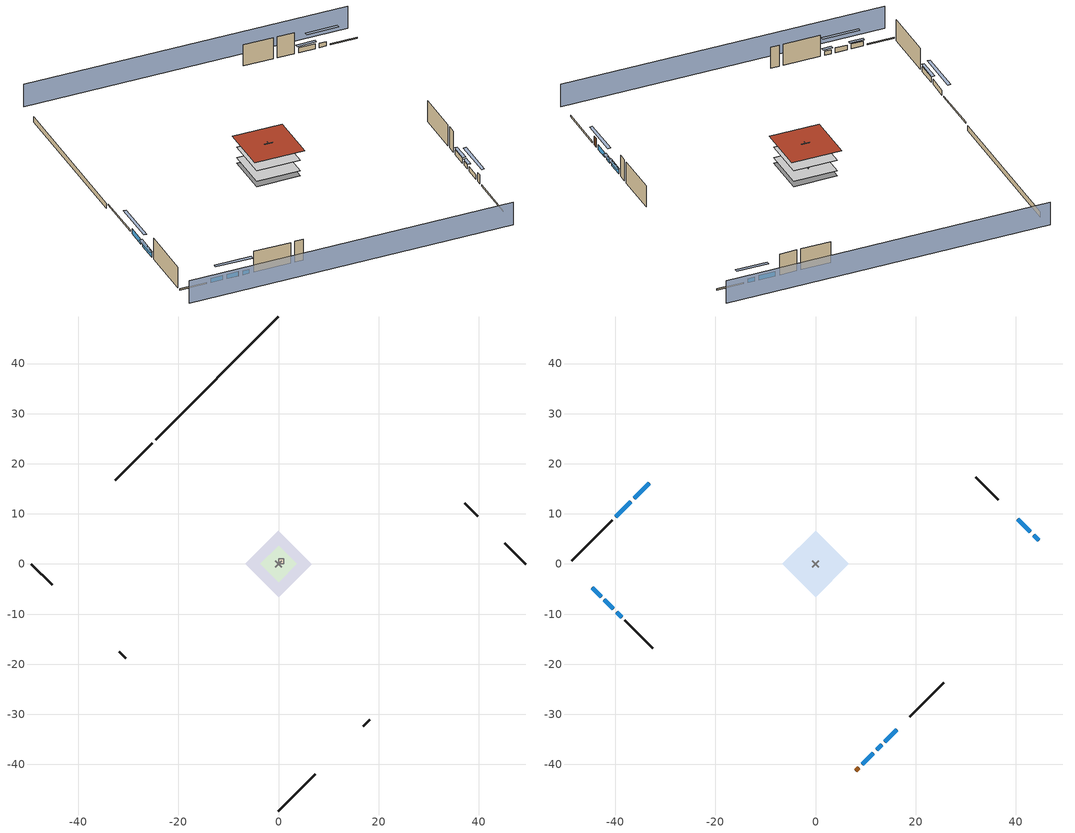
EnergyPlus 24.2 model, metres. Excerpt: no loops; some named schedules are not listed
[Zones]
crawlspace - vented
 floor foundation (Slab2 construction): -6.63,0 0,6.63 6.63,0 0,-6.63 z-0.91
 wall outside (RimJoist1 construction): -25.18,24.11 -32.53,16.76 z0.3:0.61
 wall outside (RimJoist2 construction): 49.3,0 45.2,4.09 z0.3:0.61
 wall outside (RimJoist3 construction): 0,-49.3 7.35,-41.95 z0.3:0.61
 wall outside (RimJoist4 construction): -49.3,0 -45.2,-4.09 z0.3:0.61
 wall foundation (FoundationWall1 construction): 0,49.3 -24.53,24.77 z-0.91:0.3
furnace airloop ret air zone
 floor adiabatic (AdiabaticConst): 0,0 0,1 1,1 1,0 z0
 wall adiabatic (AdiabaticConst): 0,1 0,0 1,0 1,1 0,1 z0:1
 ceiling adiabatic (AdiabaticConst): 1,0 1,1 0,1 0,0 z1
garage
 floor foundation (Slab1 construction): -3.66,0 0,3.66 3.66,0 0,-3.66 z0
 wall outside (Wall1 construction): 39.72,9.57 37.14,12.16 z0.3:5.18
 wall outside (Wall2 construction): 16.89,-32.41 18.18,-31.11 z0.3:5.18
 wall outside (Wall9 construction): -31.78,-17.52 -30.49,-18.81 z0.3:5.18
 wall to conditioned space (Wall5 construction Reversed): 0.65,0.65 -0.65,-0.65 z0.3:5.18
 wall to conditioned space (Wall6 construction Reversed): -0.65,0.65 0.65,-0.65 z0.3:5.18
conditioned space
 floor to crawlspace - vented (Floor1 construction): -6.63,0 0,6.63 6.63,0 0,-6.63 z0.3
 floor to garage (Floor2 construction): -3.66,0 0,3.66 3.66,0 0,-3.66 z0.3
 floor adiabatic (AdiabaticFloorConstruction): -6.63,0 0,6.63 6.63,0 0,-6.63 z2.74
 wall outside (AdiabaticWallConstruction 1): 8.01,-41.29 8.65,-40.64 z0.3:2.34
 wall outside (AdiabaticWallConstruction): -33.19,16.11 -36.2,13.1 / -36.86,12.44 -39.87,9.43 / 42.87,6.43 40.38,8.92 z0.3:1.46; -44.55,-4.75 -42.78,-6.52 / -42.12,-7.17 -40.36,-8.94 z0.3:1.4; 44.55,4.75 43.53,5.77 / 12.19,-37.1 13.21,-36.08 z0.3:1.28; 9.31,-39.99 11.54,-37.76 z0.3:1.37; 13.87,-35.43 16.23,-33.06 z0.3:1.43; -39.7,-9.6 -38.7,-10.6 z0.3:1.25
 wall outside (Wall3 construction): -40.53,8.77 -48.64,0.66 z0.3:5.18
 wall outside (Wall4 construction): 36.48,12.82 31.97,17.32 z0.3:5.18
 wall outside (Wall7 construction): 18.84,-30.46 25.58,-23.71 z0.3:5.18
 wall outside (Wall8 construction): -38.04,-11.26 -32.44,-16.86 z0.3:5.18
 window (WindowConstruction): -33.19,16.11 -36.2,13.1 z0.3:1.46
 window (WindowConstruction 9): -44.55,-4.75 -42.78,-6.52 z0.3:1.4
 window (WindowConstruction 1): -36.86,12.44 -39.87,9.43 z0.3:1.46
 window (WindowConstruction 2): 44.55,4.75 43.53,5.77 z0.3:1.28
 window (WindowConstruction 3): 42.87,6.43 40.38,8.92 z0.3:1.46
 window (WindowConstruction 4): 9.31,-39.99 11.54,-37.76 z0.3:1.37
 window (WindowConstruction 5): 12.2,-37.1 13.21,-36.08 z0.3:1.28
 window (WindowConstruction 6): 13.87,-35.43 16.23,-33.06 z0.3:1.43
 window (WindowConstruction 7): -42.12,-7.17 -40.36,-8.94 z0.3:1.4
 window (WindowConstruction 8): -39.7,-9.6 -38.7,-10.6 z0.3:1.25
 door (Door): 8.01,-41.29 8.65,-40.64 z0.3:2.34
 ceiling adiabatic (AdiabaticFloorConstruction): 0,-6.63 6.63,0 0,6.63 -6.63,0 z2.74
 roof outside (Roof1 construction): 0,7.57 -7.57,0 0,-7.57 7.57,0 z5.18
shading: -52.53,-3.23 -3.23,-52.53 / 52.53,3.23 3.23,52.53 z0:5.18; -38.14,11.16 -31.25,18.05 -31.68,18.48 -38.57,11.59 z4.21; -42.56,-6.73 -44.76,-4.54 -45.19,-4.97 -43,-7.16 z1.71; -40.09,9.21 -36.64,12.65 -37.07,13.09 -40.52,9.64 z1.77; 41.59,7.71 46.49,2.81 46.92,3.24 42.02,8.14 z4.02; 40.17,9.13 43.09,6.21 43.52,6.64 40.6,9.56 z1.77; 13.48,-35.82 7.37,-41.93 7.8,-42.36 13.91,-36.25 z4.11; 13.43,-35.87 11.98,-37.32 12.41,-37.75 13.86,-36.3 z1.58; 16.45,-32.85 13.65,-35.64 14.09,-36.07 16.88,-33.28 z1.74; -38.42,-10.88 -44.06,-5.24 -44.49,-5.67 -38.85,-11.31 z4.15; -38.48,-10.81 -39.92,-9.38 -40.35,-9.81 -38.91,-11.25 z1.55
[Building]
Building 1: Terrain=Suburbs
[Site:Location]
Portland Intl Arpt_OR: Latitude {deg}=45.59; Longitude {deg}=-122.6; Time Zone {hr}=-8; Elevation {m}=33; Keep Site Location Information=Yes
[Site:GroundTemperature:Shallow]
10.2558, 8.96328, 8.85977, 9.47314, 11.9355, 14.3863, 16.5111, 17.8571, 17.9714, 16.8767, 14.8061, 12.4304
[Site:WaterMainsTemperature]
Calculation Method=Schedule; Temperature Schedule=mains temperature schedule
[Material] Roughness=Rough; Thermal Absorptance=0.9
Name | Thickness {m} | Conductivity {W/m-K} | Density {kg/m3} | Specific Heat {J/kg-K} | Solar Absorptance | Visible Absorptance
asphalt or fiberglass shingles | 0.00635 | 0.162714 | 1121.4 | 1465.45 | 0.85 | 0.85
concrete 4.0 in. | 0.1016 | 1.803125 | 2242.8 | 837.4 | 0.7 | 0.7
concrete 8.0 in. | 0.2032 | 1.803125 | 2242.8 | 837.4 | 0.7 | 0.7
door material | 0.04445 | 0.0612267 | 512.64 | 1214.23 | 0.7 | 0.7
floor covering | 0.0127 | 0.0433444 | 54.468 | 1339.84 | 0.6 | 0.6
floor rigid ins; wall rigid ins | 0.512978 | 0.029427 | 32.04 | 1214.23 | 0.7 | 0.7
floor stud and cavity | 0.1397 | 0.923637 | 92.3553 | 1139.71 | 0.7 | 0.7
floor stud and cavity 1 | 0.1397 | 1.75129 | 37.0049 | 1207.88 | 0.7 | 0.7
furniture material conditioned space 1; furniture material garage 1 | 0.1524 | 0.115458 | 640.8 | 1214.23 | 0.6 | 0.6
gypsum board | 0.0127 | 0.160291 | 801 | 837.4 | 0.6 | 0.6
osb sheathing 0.5 in.; osb sheathing 0.5 in. 1; osb sheathing 0.5 in. 2 | 0.0127 | 0.115458 | 512.64 | 1214.23 | 0.7 | 0.7
osb sheathing 0.75 in. | 0.01905 | 0.115458 | 512.64 | 1214.23 | 0.7 | 0.7
rim joist stud and cavity | 0.0508 | 0.178688 | 50.32683 | 1063.81 | 0.6 | 0.6
roof stud and cavity | 0.2032 | 0.151258 | 78.34581 | 1123.46 | 0.7 | 0.7
soil 0.5 in. | 0.0127 | 1.3848 | 1842.3 | 418.7 | 0.7 | 0.7
wall stud and cavity | 0.1397 | 0.727959 | 139.0536 | 1170.24 | 0.6 | 0.6
wall stud and cavity 1 | 0.1397 | 0.550994 | 139.0536 | 1170.24 | 0.7 | 0.7
wall stud and cavity 2 | 0.1397 | 0.335416 | 139.0536 | 1170.24 | 0.7 | 0.7
wall stud and cavity 3 | 0.0889 | 0.380278 | 52.3479 | 1209.89 | 0.7 | 0.7
wall stud and cavity 4 | 0.0889 | 0.391764 | 83.0341 | 1211.67 | 0.7 | 0.7
wood siding | 0.0254 | 0.102417 | 544.68 | 1172.36 | 0.85 | 0.85
wood siding 1; wood siding 2 | 0.0254 | 0.102417 | 544.68 | 1172.36 | 0.7 | 0.7
[Material:NoMass]
Adiabatic: Roughness=Rough; Thermal Resistance {m2-K/W}=176.1; Thermal Absorptance=0.9; Solar Absorptance=0.7; Visible Absorptance=0.7
[WindowMaterial:SimpleGlazingSystem]
WindowMaterial: U-Factor {W/m2-K}=6.58648; Solar Heat Gain Coefficient=0.76
[Construction]
AdiabaticConst: Adiabatic
AdiabaticFloorConstruction: floor stud and cavity 1, floor rigid ins, osb sheathing 0.75 in., floor covering
AdiabaticWallConstruction: wood siding 1, wall rigid ins, wall stud and cavity 3, gypsum board
AdiabaticWallConstruction 1: wood siding 2, wall rigid ins, wall stud and cavity 3, gypsum board
Door: door material
Floor1 construction; Floor2 construction: floor stud and cavity, osb sheathing 0.75 in., floor covering
FoundationWall1 construction: concrete 8.0 in.
furniture construction conditioned space 1: furniture material conditioned space 1
furniture construction garage 1: furniture material garage 1
PartitionWallConstruction: gypsum board, wall stud and cavity 4, gypsum board
RimJoist1 construction; RimJoist2 construction; RimJoist3 construction; RimJoist4 construction: wood siding, rim joist stud and cavity
Roof1 construction: asphalt or fiberglass shingles, osb sheathing 0.75 in., roof stud and cavity, gypsum board
Slab1 construction: concrete 4.0 in.
Slab2 construction: soil 0.5 in.
Wall1 construction; Wall2 construction: wood siding, osb sheathing 0.5 in., wall stud and cavity
Wall3 construction; Wall4 construction: wood siding, osb sheathing 0.5 in., wall stud and cavity 1, gypsum board
Wall5 construction Reversed: gypsum board, wall stud and cavity 2, osb sheathing 0.5 in. 1
Wall6 construction Reversed: gypsum board, wall stud and cavity 2, osb sheathing 0.5 in. 2
Wall7 construction; Wall8 construction: wood siding, osb sheathing 0.5 in. 2, wall stud and cavity 1, gypsum board
Wall9 construction: wood siding, osb sheathing 0.5 in. 2, wall stud and cavity
WindowConstruction; WindowConstruction 1; WindowConstruction 2; WindowConstruction 3; WindowConstruction 4; WindowConstruction 5; WindowConstruction 6; WindowConstruction 7; WindowConstruction 8; WindowConstruction 9: WindowMaterial
[Zone] Multiplier=1
Name | Volume {m3} | Part of Total Floor Area
conditioned space | 493.619 | Yes
crawlspace - vented | 107.094 | Yes
furnace airloop ret air zone | 1 | No
garage | 65.242 | Yes
[Space]
Name | Zone | Volume {m3} | Space Type
conditioned space 1 | conditioned space | 493.619
crawlspace - vented 1 | crawlspace - vented | 107.094
furnace airloop ret air space | furnace airloop ret air zone |  | Plenum Space Type
garage 1 | garage | 65.242
[SurfaceProperty:IncidentSolarMultiplier] Incident Solar Multiplier=1; Incident Solar Multiplier Schedule=trans schedule winter=0.85 summer=0.7
Window1; Window10; Window2; Window3; Window4; Window5; Window6; Window7; Window8; Window9
[InternalMass]
Name | Construction | Zone or ZoneList | Space or SpaceList | Surface Area {m2}
furniture mass conditioned space 1 | furniture construction conditioned space 1 | conditioned space | conditioned space 1 | 80.97429
partition wall mass | PartitionWallConstruction | conditioned space | conditioned space 1 | 202.436
furniture mass garage 1 | furniture construction garage 1 | garage | garage 1 | 2.67561
[Lights] Design Level Calculation Method=LightingLevel; Return Air Fraction=0; Fraction Radiant=0.6; Fraction Visible=0.2; Fraction Replaceable=1
Name | Zone or ZoneList or Space or SpaceList | Schedule | Lighting Level {W}
interior lighting | conditioned space 1 | lighting_interior | 348.441
garage lighting | garage 1 | lighting_garage | 10.0772
[People]
occupants: Zone or ZoneList or Space or SpaceList=conditioned space 1; Number of People Schedule=occupants; Number of People Calculation Method=People; Number of People=2; Fraction Radiant=0.314171; Sensible Heat Fraction=0.56303; Activity Level Schedule=occupants activity schedule; Carbon Dioxide Generation Rate {m3/s-W}=0; Enable ASHRAE 55 Comfort Warnings=No; Mean Radiant Temperature Calculation Type=EnclosureAveraged
[ElectricEquipment] Design Level Calculation Method=EquipmentLevel
Name | Zone or ZoneList or Space or SpaceList | Schedule | Design Level {W} | Fraction Latent | Fraction Radiant | Fraction Lost
ceiling fan | conditioned space 1 | ceiling_fan | 17.5959 | 0 | 0.558 | 0
clothes dryer | conditioned space 1 | clothes_dryer | 573.634 | 0.015 | 0.081 | 0.85
clothes washer | conditioned space 1 | clothes_washer | 311.601 | 0.03 | 0.162 | 0.7
cooking range | conditioned space 1 | cooking_range | 96.1924 | 0.16 | 0.384 | 0.2
fridge | conditioned space 1 | fridge schedule | 130.023 | 0 | 0.6 | 0
mech vent bath fan 0 | conditioned space 1 | mech vent bath fan 0 schedule | 30 | 0 | 0 | 1
mech vent house fan | conditioned space 1 | mech vent house fan schedule | 0 | 0 | 0 | 1
mech vent house fan cfis | conditioned space 1 | mech vent house fan cfis schedule | 0 | 0 | 0 | 0
mech vent range fan 0 | conditioned space 1 | mech vent range fan 0 schedule | 30 | 0 | 0 | 1
misc plug loads | conditioned space 1 | plug_loads_other | 355.037 | 0.021 | 0.558 | 0.049
misc tv | conditioned space 1 | plug_loads_tv | 570.494 | 0 | 0.6 | 0
whole house fan | conditioned space 1 | Always On Discrete | 0 | 0 | 0 | 1
freezer | garage 1 | freezer schedule | 194.914 | 0 | 0.6 | 0
fridge 1 | garage 1 | fridge schedule 1 | 80.4475 | 0 | 0.6 | 0
[OtherEquipment] Design Level Calculation Method=EquipmentLevel
Name | Fuel Type | Zone or ZoneList or Space or SpaceList | Schedule | Design Level {W} | Fraction Latent | Fraction Radiant | Fraction Lost
clothes dryer 1 | NaturalGas | conditioned space 1 | clothes_dryer | 7620.81 | 0.015 | 0.081 | 0.85
cooking range 1 | NaturalGas | conditioned space 1 | cooking_range | 2819.12 | 0.16 | 0.384 | 0.2
furnace airloop_0 SupCondToLv; furnace airloop_0 SupSensLkToCond; mech vent house fan sensible load; water heater sens | None | conditioned space 1 | Always On Discrete | 0 | 0 | 0 | 0
furnace airloop_0 SupLatLkToCond; mech vent house fan latent load; water heater lat | None | conditioned space 1 | Always On Discrete | 0 | 1 | 0 | 0
general water use latent | None | conditioned space 1 | general water use schedule | 44.1266 | 1 | 0 | 0
general water use sensible | None | conditioned space 1 | general water use schedule | -43.4886 | 0 | 0.6 | 0
water heater energy adjustment1 | Electricity | conditioned space 1 | Always On Discrete | 0.01 | 0 | 0 | 1
furnace airloop_0 RetCondToDZ; furnace airloop_0 SupCondToDZ; furnace airloop_0 SupSensLkToDZ | None | crawlspace - vented 1 | Always On Discrete | 0 | 0 | 0 | 0
furnace airloop_0 SupLatLkToDZ | None | crawlspace - vented 1 | Always On Discrete | 0 | 1 | 0 | 0
furnace airloop_0 RetCondToRP; furnace airloop_0 RetSensLkToRP | None | furnace airloop ret air space | Always On Discrete | 0 | 0 | 0 | 0
furnace airloop_0 RetLatLkToRP | None | furnace airloop ret air space | Always On Discrete | 0 | 1 | 0 | 0
[ZoneInfiltration:DesignFlowRate] Schedule=Always On Discrete
Name | Zone or ZoneList or Space or SpaceList | Design Flow Rate Calculation Method | Design Flow Rate {m3/s} | Air Changes per Hour {1/hr} | Constant Term Coefficient | Temperature Term Coefficient | Velocity Term Coefficient | Velocity Squared Term Coefficient
infil flow; natural vent flow; whole house fan flow | conditioned space 1 | Flow/Zone | 0
crawlspace_vented 1 duct leakage imbalance infil flow | crawlspace - vented 1 | Flow/Zone | 0
infil crawlspace - vented 1 | crawlspace - vented 1 | AirChanges/Hour |  | 2.6013 | 1 | 0 | 0 | 0
[ZoneMixing] Schedule=Always On Continuous; Design Flow Rate Calculation Method=Flow/Zone; Design Flow Rate {m3/s}=0
Name | Zone or Space | Source Zone or Space
furnace airloop_0 ZoneMixDZToCond mix | conditioned space | crawlspace - vented
furnace airloop_0 ZoneMixCondToDZ mix | crawlspace - vented | conditioned space
[SurfaceProperty:ExposedFoundationPerimeter] Exposed Perimeter Calculation Method=TotalExposedPerimeter
Name | Total Exposed Perimeter {m}
Slab2 | 34.68624
Slab1 | 14.6304
[SpaceList]
Plenum Space Type: furnace airloop ret air space
[ZoneInfiltration:EffectiveLeakageArea]
infil garage 1: Zone or Space=garage 1; Schedule=Always On Discrete; Effective Air Leakage Area {cm2}=135.918; Stack Coefficient=0.000129147; Wind Coefficient=4.64657e-05
[AvailabilityManager:Scheduled]
furnace airloop Availability Manager: Schedule=Always On Discrete
[AirLoopHVAC:ReturnPlenum]
Air Loop HVAC Return Plenum 1: Zone=furnace airloop ret air zone
[Foundation:Kiva] Wall Depth Below Slab {m}=0.2032
Name | Initial Indoor Air Temperature {C} | Wall Height Above Grade {m}
Foundation Kiva 1 | 13.4258 | 0.1016
Foundation Kiva 2 | 8.52769 | 0.3048
[Foundation:Kiva:Settings]
Soil Conductivity {W/m-K}=1.3848; Soil Density {kg/m3}=1842.3; Soil Specific Heat {J/kg-K}=418.7; Ground Solar Absorptivity=0.9; Ground Thermal Absorptivity=0.9; Ground Surface Roughness {m}=0.03; Far-Field Width {m}=40; Deep-Ground Boundary Condition=ZeroFlux; Deep-Ground Depth {m}=40; Minimum Cell Dimension {m}=0.2; Maximum Cell Growth Coefficient=3; Simulation Timestep=Timestep
[Exterior:Lights]
exterior lighting: Schedule=exterior lighting schedule; Design Level {W}=8.01452
[EnergyManagementSystem:GlobalVariable]
furnace_airloop_0_DuctImbalLkExhFanEquivCond
furnace_airloop_0_DuctImbalLkExhFanEquivDZ
furnace_airloop_0_DuctImbalLkSupFanEquivCond
furnace_airloop_0_DuctImbalLkSupFanEquivDZ
furnace_airloop_0_DZ_T
furnace_airloop_0_DZ_W
furnace_airloop_0_RetCondToDZ
furnace_airloop_0_RetCondToRP
furnace_airloop_0_RetLatLkToRP
furnace_airloop_0_RetSensLkToRP
furnace_airloop_0_SupCondToDZ
furnace_airloop_0_SupCondToLv
furnace_airloop_0_SupLatLkToCond
furnace_airloop_0_SupLatLkToDZ
furnace_airloop_0_SupSensLkToCond
furnace_airloop_0_SupSensLkToDZ
furnace_airloop_0_ZoneMixCondToDZ
furnace_airloop_0_ZoneMixDZToCond
furnace_airloop_AH_MFR
furnace_airloop_AH_Tout
furnace_airloop_AH_VFR
furnace_airloop_AH_Wout
furnace_airloop_Fan_RTF
furnace_airloop_RA_T
furnace_airloop_Ra_W
infil_program_Qfan
infil_program_Qinf
natural_vent_program_Qnv
natural_vent_program_Qwhf
[EnergyManagementSystem:Sensor]
Name | Output:Variable or Output:Meter Index Key | Output:Variable or Output:Meter
airflow_gain | infil flow | Infiltration Sensible Heat Gain Energy
airflow_gain_1 | natural vent flow | Infiltration Sensible Heat Gain Energy
airflow_gain_2 | whole house fan flow | Infiltration Sensible Heat Gain Energy
airflow_loss | infil flow | Infiltration Sensible Heat Loss Energy
airflow_loss_1 | natural vent flow | Infiltration Sensible Heat Loss Energy
airflow_loss_2 | whole house fan flow | Infiltration Sensible Heat Loss Energy
clg_load_cond |  | Cooling:EnergyTransfer:Zone:CONDITIONED SPACE
clg_load_duct |  | Cooling:EnergyTransfer:Zone:FURNACE AIRLOOP RET AIR ZONE
clg_sp_s; clg_sp_s_1 | cooling setpoint | Schedule Value
clothes_dryer_exhaust_0_sch_s | clothes_dryer | Schedule Value
cool_season | cooling season schedule | Schedule Value
ducts_conv | furnace airloop_0 RetCondToRP | Other Equipment Convective Heating Energy
ducts_conv_1 | furnace airloop_0 RetLatLkToRP | Other Equipment Convective Heating Energy
ducts_conv_2 | furnace airloop_0 RetSensLkToRP | Other Equipment Convective Heating Energy
ducts_conv_3 | furnace airloop_0 SupCondToLv | Other Equipment Convective Heating Energy
ducts_conv_4 | furnace airloop_0 SupLatLkToCond | Other Equipment Convective Heating Energy
ducts_conv_5 | furnace airloop_0 SupSensLkToCond | Other Equipment Convective Heating Energy
ducts_rad | furnace airloop_0 RetCondToRP | Other Equipment Radiant Heating Energy
ducts_rad_1 | furnace airloop_0 RetLatLkToRP | Other Equipment Radiant Heating Energy
ducts_rad_2 | furnace airloop_0 RetSensLkToRP | Other Equipment Radiant Heating Energy
ducts_rad_3 | furnace airloop_0 SupCondToLv | Other Equipment Radiant Heating Energy
ducts_rad_4 | furnace airloop_0 SupLatLkToCond | Other Equipment Radiant Heating Energy
ducts_rad_5 | furnace airloop_0 SupSensLkToCond | Other Equipment Radiant Heating Energy
fridge_tin_s_1 | garage | Zone Mean Air Temperature
furnace_airloop_0_DZ_T_s | crawlspace - vented | Zone Air Temperature
furnace_airloop_0_DZ_W_s | crawlspace - vented | Zone Mean Air Humidity Ratio
furnace_airloop_AH_MFR_s | Node 6 | System Node Mass Flow Rate
furnace_airloop_AH_Tout_s | Node 6 | System Node Temperature
furnace_airloop_AH_VFR_s | Node 6 | System Node Current Density Volume Flow Rate
furnace_airloop_AH_Wout_s | Node 6 | System Node Humidity Ratio
furnace_airloop_RA_T_s | Node 9 | System Node Temperature
furnace_airloop_Ra_W_s | Node 9 | System Node Humidity Ratio
htg_load_cond |  | Heating:EnergyTransfer:Zone:CONDITIONED SPACE
htg_load_duct |  | Heating:EnergyTransfer:Zone:FURNACE AIRLOOP RET AIR ZONE
htg_sp_s; htg_sp_s_1 | heating setpoint | Schedule Value
ig_ee_conv | ceiling fan | Electric Equipment Convective Heating Energy
ig_ee_conv_1 | clothes dryer | Electric Equipment Convective Heating Energy
ig_ee_conv_3 | cooking range | Electric Equipment Convective Heating Energy
ig_ee_conv_4 | fridge | Electric Equipment Convective Heating Energy
ig_ee_conv_5 | misc plug loads | Electric Equipment Convective Heating Energy
ig_ee_conv_6 | misc tv | Electric Equipment Convective Heating Energy
ig_ee_conv_7 | whole house fan | Electric Equipment Convective Heating Energy
ig_ee_rad | ceiling fan | Electric Equipment Radiant Heating Energy
ig_ee_rad_1 | clothes dryer | Electric Equipment Radiant Heating Energy
ig_ee_rad_3 | cooking range | Electric Equipment Radiant Heating Energy
ig_ee_rad_4 | fridge | Electric Equipment Radiant Heating Energy
ig_ee_rad_5 | misc plug loads | Electric Equipment Radiant Heating Energy
ig_ee_rad_6 | misc tv | Electric Equipment Radiant Heating Energy
ig_ee_rad_7 | whole house fan | Electric Equipment Radiant Heating Energy
ig_lgt_conv | interior lighting | Lights Convective Heating Energy
ig_lgt_rad | interior lighting | Lights Radiant Heating Energy
ig_lgt_vis | interior lighting | Lights Visible Radiation Heating Energy
ig_oe_conv | clothes dryer 1 | Other Equipment Convective Heating Energy
ig_oe_conv_1 | cooking range 1 | Other Equipment Convective Heating Energy
ig_oe_conv_2 | general water use latent | Other Equipment Convective Heating Energy
ig_oe_conv_3 | general water use sensible | Other Equipment Convective Heating Energy
ig_oe_conv_4 | water heater energy adjustment1 | Other Equipment Convective Heating Energy
ig_oe_conv_5 | water heater lat | Other Equipment Convective Heating Energy
ig_oe_conv_6 | water heater sens | Other Equipment Convective Heating Energy
ig_oe_rad | clothes dryer 1 | Other Equipment Radiant Heating Energy
ig_oe_rad_1 | cooking range 1 | Other Equipment Radiant Heating Energy
ig_oe_rad_2 | general water use latent | Other Equipment Radiant Heating Energy
ig_oe_rad_3 | general water use sensible | Other Equipment Radiant Heating Energy
ig_oe_rad_4 | water heater energy adjustment1 | Other Equipment Radiant Heating Energy
ig_oe_rad_5 | water heater lat | Other Equipment Radiant Heating Energy
ig_oe_rad_6 | water heater sens | Other Equipment Radiant Heating Energy
ig_ppl_conv | occupants | People Convective Heating Energy
ig_ppl_rad | occupants | People Radiant Heating Energy
im_conv | furniture mass conditioned space 1 | Surface Inside Face Convection Heat Gain Energy
im_conv_1 | partition wall mass | Surface Inside Face Convection Heat Gain Energy
im_ig | furniture mass conditioned space 1 | Surface Inside Face Internal Gains Radiation Heat Gain Energy
im_ig_1 | partition wall mass | Surface Inside Face Internal Gains Radiation Heat Gain Energy
im_lgt | furniture mass conditioned space 1 | Surface Inside Face Lights Radiation Heat Gain Energy
im_lgt_1 | partition wall mass | Surface Inside Face Lights Radiation Heat Gain Energy
im_sol | furniture mass conditioned space 1 | Surface Inside Face Solar Radiation Heat Gain Energy
im_sol_1 | partition wall mass | Surface Inside Face Solar Radiation Heat Gain Energy
im_surf | furniture mass conditioned space 1 | Surface Inside Face Net Surface Thermal Radiation Heat Gain Energy
im_surf_1 | partition wall mass | Surface Inside Face Net Surface Thermal Radiation Heat Gain Energy
mech_vent_bath_fan_0_sch_s | mech vent bath fan 0 schedule | Schedule Value
mech_vent_range_fan_0_sch_s | mech vent range fan 0 schedule | Schedule Value
mv_conv | mech vent bath fan 0 | Electric Equipment Convective Heating Energy
mv_conv_1 | mech vent house fan | Electric Equipment Convective Heating Energy
mv_conv_2 | mech vent house fan cfis | Electric Equipment Convective Heating Energy
mv_conv_3 | mech vent range fan 0 | Electric Equipment Convective Heating Energy
mv_conv_4 | mech vent house fan latent load | Other Equipment Convective Heating Energy
mv_conv_5 | mech vent house fan sensible load | Other Equipment Convective Heating Energy
mv_rad | mech vent bath fan 0 | Electric Equipment Radiant Heating Energy
mv_rad_1 | mech vent house fan | Electric Equipment Radiant Heating Energy
mv_rad_2 | mech vent house fan cfis | Electric Equipment Radiant Heating Energy
mv_rad_3 | mech vent range fan 0 | Electric Equipment Radiant Heating Energy
mv_rad_4 | mech vent house fan latent load | Other Equipment Radiant Heating Energy
mv_rad_5 | mech vent house fan sensible load | Other Equipment Radiant Heating Energy
natural_vent_s | natural vent schedule | Schedule Value
out_pb_s |  | Site Outdoor Air Barometric Pressure
out_wt_s |  | Site Outdoor Air Humidity Ratio
site_vw_s |  | Site Wind Speed
ss_back_out | Window1 | Surface Window Shortwave from Zone Back Out Window Heat Transfer Rate
ss_back_out_1 | Window10 | Surface Window Shortwave from Zone Back Out Window Heat Transfer Rate
ss_back_out_2 | Window2 | Surface Window Shortwave from Zone Back Out Window Heat Transfer Rate
ss_back_out_3 | Window3 | Surface Window Shortwave from Zone Back Out Window Heat Transfer Rate
